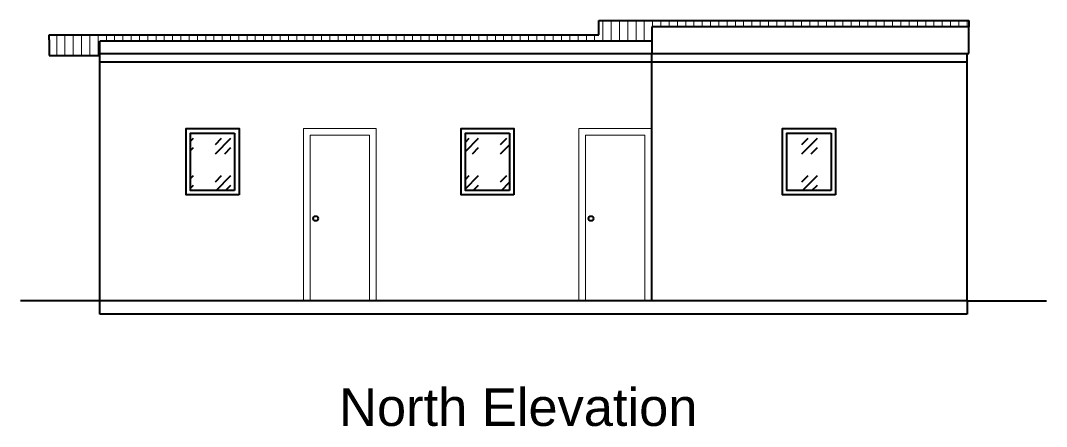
# Model space of a CAD drawing. Header units: inches. Extents: x 354467 to 383786, y -43792 to -31106.
# Drawn here: x 358951.5 to 359416.4, y -41279.6 to -41095.9 of the extents above; entities that cross this region are included whole.
import ezdxf

# ---------------------------------------------------------------- set-up
doc = ezdxf.new("R2010")
doc.units = ezdxf.units.IN
doc.header["$LTSCALE"] = 2
doc.header["$MEASUREMENT"] = 0
doc.layers.get('0').update_dxf_attribs({"linetype": 'CONTINUOUS'})
doc.layers.add('door', color=20, linetype='CONTINUOUS', lineweight=35)
doc.layers.add('steps', color=253, linetype='CONTINUOUS', lineweight=20)
doc.styles.get("Standard").update_dxf_attribs({"font": 'ARIALN.TTF'})
pattern_1 = [(90, (1795.408, -4879.5386), (-3.75, 0), [])]

msp = doc.modelspace()

# ---------------------------------------------------------------- hatches: boundary and pattern name
at = {"layer": 'door', "ltscale": 0.5}
h = msp.add_hatch(dxfattribs=at)
h.set_pattern_fill('GOST_GLASS', color=256, scale=2)
h.set_pattern_definition([(45, (2403.412, -8114.527), (16.97056275, 0), [10, -14]), (45, (2407.654, -8114.527), (16.97056275, 0), [4, -20]), (45, (2403.412, -8110.285), (16.97056275, 0), [4, -20])])
h.paths.add_polyline_path([(359048.54, -41146.8), (359028.54, -41146.8), (359028.54, -41172.8), (359048.54, -41172.8)])
h = msp.add_hatch(dxfattribs=at)
h.set_pattern_fill('GOST_GLASS', color=256, scale=2)
h.set_pattern_definition([(45, (2278.059, -8114.527), (16.97056275, 0), [10, -14]), (45, (2282.301, -8114.527), (16.97056275, 0), [4, -20]), (45, (2278.059, -8110.285), (16.97056275, 0), [4, -20])])
h.paths.add_polyline_path([(359173.11, -41146.8), (359153.11, -41146.8), (359153.11, -41172.8), (359173.11, -41172.8)])
h = msp.add_hatch(dxfattribs=at)
h.set_pattern_fill('GOST_GLASS', color=256, scale=2)
h.set_pattern_definition([(45, (2109.098, -8114.527), (16.97056275, 0), [10, -14]), (45, (2113.341, -8114.527), (16.97056275, 0), [4, -20]), (45, (2109.098, -8110.285), (16.97056275, 0), [4, -20])])
h.paths.add_polyline_path([(359318.79, -41146.8), (359298.79, -41146.8), (359298.79, -41172.8), (359318.79, -41172.8)])
at = {"layer": 'steps', "ltscale": 0.3}
h = msp.add_hatch(dxfattribs=at)
h.set_pattern_fill('ANSI31', scale=30, angle=45)
h.set_pattern_definition(pattern_1)
h.paths.add_polyline_path([(359381.15, -41098.8), (359381.15, -41095.89), (359213.5, -41095.89), (359213.5, -41105.2), (359237.5, -41105.2), (359237.5, -41098.8)])
h = msp.add_hatch(dxfattribs=at)
h.set_pattern_fill('ANSI31', scale=30, angle=45)
h.set_pattern_definition(pattern_1)
h.paths.add_polyline_path([(358987.52, -41105.2), (359213.2, -41105.2), (359213.2, -41102.3), (358964.55, -41102.3), (358964.55, -41111.72), (358987.52, -41111.72)])

# ---------------------------------------------------------------- linework, layer by layer
at = {"layer": 'door', "ltscale": 0.5}
for p, q in [((359213.5, -41095.89), (359381.15, -41095.89)), ((359213.5, -41102.3), (359213.5, -41095.89)), ((359381.15, -41095.89), (359381.15, -41098.8)), ((358964.55, -41104.63), (358964.55, -41102.3)), ((358964.55, -41102.3), (359213.5, -41102.3)), ((359237.5, -41098.8), (359237.5, -41110.8)), ((359381.15, -41098.8), (359237.5, -41098.8)), ((359381.15, -41110.8), (359381.15, -41098.8)), ((358964.55, -41104.63), (358964.55, -41111.72)), ((358987.52, -41111.72), (358987.52, -41105.2)), ((359237.5, -41105.2), (358987.52, -41105.2)), ((358964.55, -41111.72), (358987.52, -41111.72)), ((358987.52, -41110.8), (359381.15, -41110.8)), ((358987.52, -41222.8), (358987.52, -41111.72)), ((359237.5, -41222.8), (359237.5, -41110.8)), ((359380.38, -41222.8), (359380.38, -41110.8)), ((359380.38, -41114.8), (358987.52, -41114.8)), ((359048.54, -41146.8), (359048.54, -41172.8)), ((359173.11, -41146.8), (359173.11, -41172.8)), ((359318.79, -41146.8), (359318.79, -41172.8)), ((358987.52, -41222.8), (358951.52, -41222.8)), ((359380.38, -41222.8), (358987.52, -41222.8)), ((358987.52, -41228.8), (358987.52, -41222.8)), ((359380.38, -41222.8), (359416.38, -41222.8)), ((359380.38, -41222.8), (359380.38, -41228.8)), ((359380.38, -41228.8), (358987.52, -41228.8))]:
    msp.add_line(p, q, dxfattribs=at)
for points in [[(359050.54, -41174.8), (359026.54, -41174.8), (359026.54, -41144.8), (359050.54, -41144.8)], [(359175.11, -41174.8), (359151.11, -41174.8), (359151.11, -41144.8), (359175.11, -41144.8)], [(359320.79, -41174.8), (359296.79, -41174.8), (359296.79, -41144.8), (359320.79, -41144.8)]]:
    msp.add_lwpolyline(points, close=True, dxfattribs=at)
for points in [[(359048.54, -41172.8), (359028.54, -41172.8), (359028.54, -41146.8), (359048.54, -41146.8)], [(359173.11, -41172.8), (359153.11, -41172.8), (359153.11, -41146.8), (359173.11, -41146.8)], [(359318.79, -41172.8), (359298.79, -41172.8), (359298.79, -41146.8), (359318.79, -41146.8)]]:
    msp.add_lwpolyline(points, dxfattribs=at)
for centre in [(359085.23, -41185.49), (359210.02, -41185.49)]:
    msp.add_circle(centre, 1.12, dxfattribs=at)
at = {"layer": 'steps', "color": 7, "ltscale": 0.3}
for p, q in [((359079.71, -41222.8), (359079.71, -41144.8)), ((359079.71, -41144.8), (359112.68, -41144.8)), ((359082.71, -41222.8), (359082.71, -41147.8)), ((359082.71, -41147.8), (359109.68, -41147.8)), ((359109.68, -41147.8), (359109.68, -41222.8)), ((359112.68, -41144.8), (359112.68, -41222.8)), ((359204.5, -41222.8), (359204.5, -41144.8)), ((359204.5, -41144.8), (359237.47, -41144.8)), ((359207.5, -41222.8), (359207.5, -41147.8)), ((359207.5, -41147.8), (359234.47, -41147.8)), ((359234.47, -41147.8), (359234.47, -41222.8)), ((359237.47, -41144.8), (359237.47, -41222.8))]:
    msp.add_line(p, q, dxfattribs=at)

# ---------------------------------------------------------------- texts
at = {"color": 7, "linetype": 'ByBlock', "lineweight": 5, "insert": (359177.06, -41266.01), "char_height": 6, "width": 195.2975, "attachment_point": 5}
msp.add_mtext('{\\fArial CE|b0|i0|c238|p34;\\P\\fArial CE|b0|i0|c0|p34;\\H2.8333x;North\\fArial CE|b0|i0|c238|p34; El\\fArial CE|b0|i0|c0|p34;e\\fArial CE|b0|i0|c238|p34;vation}', dxfattribs=at)

doc.saveas('drawing.dxf')
